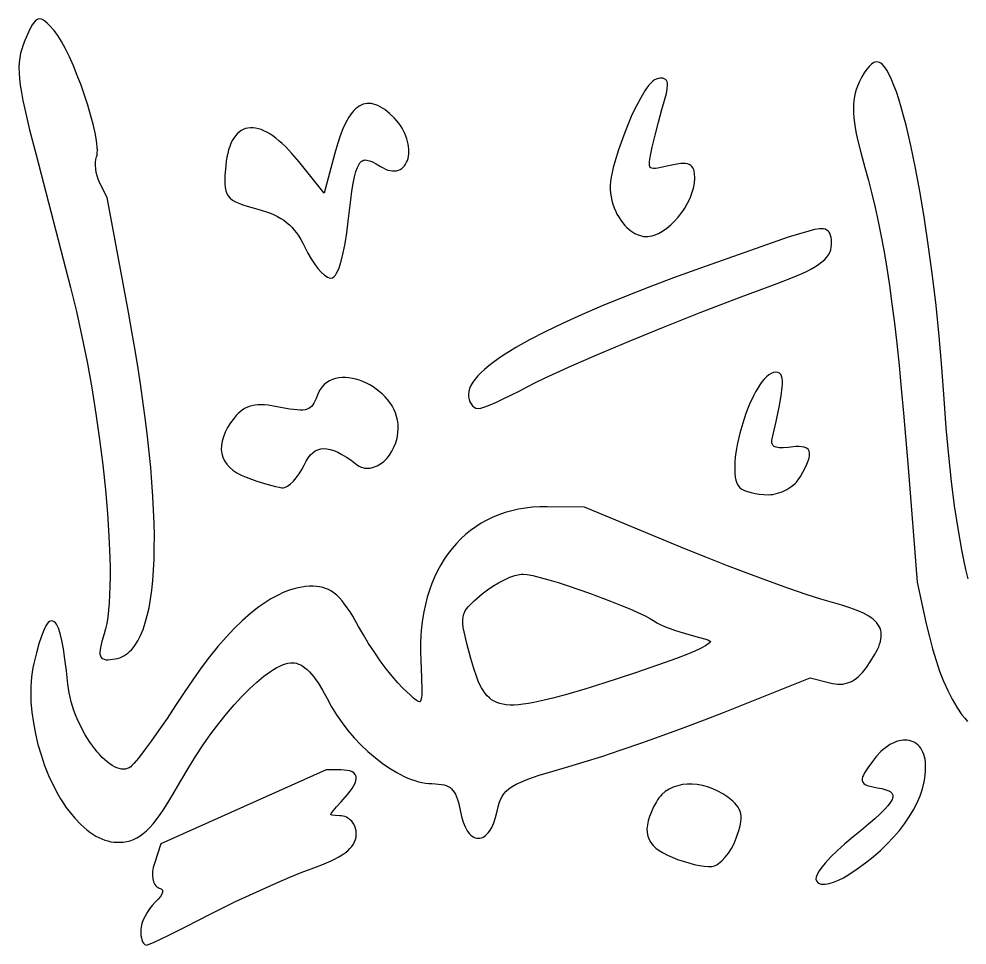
# Model space of a CAD drawing. Extents: x -592 to 638, y 287 to 852.
# Drawn here: x -245.6 to -190.8, y 594.1 to 647.6 of the extents above; entities that cross this region are included whole.
import ezdxf

# ---------------------------------------------------------------- set-up
doc = ezdxf.new("R2010")
doc.units = 0
doc.layers.add('COUCHE_1', color=18, linetype='CONTINUOUS')

msp = doc.modelspace()

# ---------------------------------------------------------------- linework, layer by layer
at = {"layer": 'COUCHE_1'}
for points in [[(-244.268, 647.628), (-244.379, 647.648), (-244.489, 647.629), (-244.588, 647.573), (-244.677, 647.489), (-244.759, 647.379), (-244.842, 647.241), (-245.019, 646.883), (-245.232, 646.398), (-245.33, 646.153), (-245.413, 645.909), (-245.479, 645.661), (-245.527, 645.403), (-245.558, 645.132), (-245.57, 644.843), (-245.563, 644.529), (-245.538, 644.188), (-245.492, 643.813), (-245.426, 643.398), (-245.34, 642.94), (-245.233, 642.432), (-244.953, 641.246), (-244.584, 639.798), (-242.588, 632.132), (-242.247, 630.74), (-241.929, 629.3), (-241.634, 627.825), (-241.366, 626.33), (-241.124, 624.83), (-240.911, 623.338), (-240.727, 621.87), (-240.575, 620.439), (-240.455, 619.061), (-240.37, 617.75), (-240.319, 616.519), (-240.308, 615.94), (-240.305, 615.386), (-240.313, 614.859), (-240.33, 614.363), (-240.357, 613.897), (-240.394, 613.465), (-240.441, 613.068), (-240.498, 612.709), (-240.565, 612.389), (-240.643, 612.108), (-240.777, 611.667), (-240.863, 611.319), (-240.887, 611.173), (-240.896, 611.045), (-240.89, 610.932), (-240.864, 610.83), (-240.814, 610.743), (-240.74, 610.676), (-240.65, 610.634), (-240.547, 610.613), (-240.434, 610.607), (-240.307, 610.614), (-240.009, 610.657), (-239.879, 610.686), (-239.752, 610.726), (-239.629, 610.777), (-239.51, 610.839), (-239.395, 610.911), (-239.285, 610.994), (-239.178, 611.086), (-239.076, 611.189), (-238.978, 611.301), (-238.883, 611.425), (-238.707, 611.696), (-238.547, 612.006), (-238.401, 612.354), (-238.271, 612.738), (-238.156, 613.158), (-238.054, 613.613), (-237.968, 614.105), (-237.896, 614.631), (-237.838, 615.192), (-237.794, 615.787), (-237.765, 616.415), (-237.75, 617.077), (-237.749, 617.772), (-237.762, 618.5), (-237.79, 619.259), (-237.832, 620.05), (-237.889, 620.871), (-237.96, 621.724), (-238.045, 622.606), (-238.144, 623.518), (-238.258, 624.459), (-238.386, 625.429), (-238.529, 626.427), (-238.686, 627.452), (-238.858, 628.505), (-239.044, 629.585), (-239.244, 630.69), (-240.474, 637.318), (-240.912, 638.2), (-240.992, 638.382), (-241.055, 638.577), (-241.104, 638.779), (-241.136, 638.983), (-241.151, 639.18), (-241.149, 639.365), (-241.129, 639.53), (-241.089, 639.676), (-241.061, 639.781), (-241.045, 639.914), (-241.041, 640.065), (-241.049, 640.235), (-241.093, 640.622), (-241.174, 641.069), (-241.287, 641.566), (-241.429, 642.1), (-241.595, 642.66), (-241.782, 643.235), (-241.985, 643.813), (-242.2, 644.383), (-242.425, 644.933), (-242.653, 645.451), (-242.883, 645.925), (-243.111, 646.345), (-243.331, 646.698), (-243.44, 646.847), (-243.544, 646.975), (-243.825, 647.284), (-243.945, 647.404), (-244.056, 647.502), (-244.162, 647.577)], [(-208.455, 644.224), (-208.548, 644.217), (-208.754, 644.169), (-208.854, 644.121), (-208.958, 644.044), (-209.063, 643.941), (-209.173, 643.815), (-209.286, 643.666), (-209.404, 643.495), (-209.649, 643.095), (-209.901, 642.625), (-210.154, 642.099), (-210.4, 641.529), (-210.631, 640.929), (-210.925, 640.091), (-211.147, 639.383), (-211.232, 639.07), (-211.3, 638.779), (-211.351, 638.509), (-211.385, 638.257), (-211.404, 638.018), (-211.405, 637.791), (-211.391, 637.573), (-211.361, 637.361), (-211.316, 637.153), (-211.256, 636.946), (-211.182, 636.738), (-211.093, 636.525), (-211.021, 636.372), (-210.94, 636.224), (-210.761, 635.951), (-210.559, 635.708), (-210.45, 635.597), (-210.337, 635.495), (-210.221, 635.404), (-210.102, 635.322), (-209.981, 635.25), (-209.858, 635.19), (-209.733, 635.141), (-209.607, 635.105), (-209.481, 635.082), (-209.356, 635.074), (-209.235, 635.078), (-209.114, 635.093), (-208.992, 635.12), (-208.868, 635.156), (-208.625, 635.256), (-208.383, 635.391), (-208.144, 635.556), (-207.913, 635.748), (-207.69, 635.963), (-207.479, 636.199), (-207.282, 636.453), (-207.101, 636.72), (-206.94, 636.998), (-206.8, 637.284), (-206.686, 637.574), (-206.599, 637.867), (-206.544, 638.158), (-206.522, 638.443), (-206.533, 638.713), (-206.553, 638.831), (-206.583, 638.937), (-206.627, 639.032), (-206.686, 639.115), (-206.762, 639.183), (-206.851, 639.233), (-206.953, 639.267), (-207.066, 639.287), (-207.191, 639.292), (-207.331, 639.287), (-207.651, 639.243), (-208.042, 639.16), (-208.481, 639.062), (-208.655, 639.03), (-208.801, 639.012), (-208.918, 639.009), (-209.004, 639.019), (-209.061, 639.039), (-209.097, 639.068), (-209.123, 639.11), (-209.141, 639.178), (-209.148, 639.278), (-209.14, 639.407), (-209.084, 639.76), (-208.98, 640.235), (-208.813, 640.927), (-208.621, 641.683), (-208.426, 642.41), (-208.253, 643.019), (-208.165, 643.345), (-208.111, 643.615), (-208.096, 643.832), (-208.105, 643.928), (-208.126, 644.013), (-208.164, 644.089), (-208.219, 644.151), (-208.29, 644.194), (-208.369, 644.218)], [(-223.229, 639.259), (-223.174, 639.362), (-223.129, 639.473), (-223.093, 639.591), (-223.067, 639.716), (-223.051, 639.847), (-223.044, 639.983), (-223.047, 640.124), (-223.059, 640.268), (-223.082, 640.416), (-223.114, 640.567), (-223.157, 640.719), (-223.211, 640.873), (-223.274, 641.027), (-223.349, 641.181), (-223.435, 641.335), (-223.531, 641.486), (-223.639, 641.636), (-223.759, 641.782), (-223.89, 641.925), (-224.169, 642.191), (-224.437, 642.407), (-224.57, 642.498), (-224.7, 642.575), (-224.829, 642.64), (-224.956, 642.691), (-225.082, 642.73), (-225.207, 642.755), (-225.33, 642.766), (-225.451, 642.763), (-225.571, 642.746), (-225.687, 642.714), (-225.801, 642.668), (-225.911, 642.609), (-226.018, 642.536), (-226.122, 642.449), (-226.222, 642.35), (-226.32, 642.238), (-226.414, 642.114), (-226.507, 641.975), (-226.683, 641.664), (-226.852, 641.299), (-227.013, 640.883), (-227.168, 640.414), (-227.316, 639.893), (-227.931, 637.577), (-229.405, 639.413), (-229.796, 639.875), (-230.177, 640.274), (-230.364, 640.451), (-230.547, 640.612), (-230.728, 640.758), (-230.905, 640.888), (-231.079, 641.002), (-231.249, 641.1), (-231.416, 641.183), (-231.58, 641.25), (-231.739, 641.301), (-231.896, 641.336), (-232.048, 641.355), (-232.196, 641.356), (-232.34, 641.341), (-232.478, 641.308), (-232.61, 641.259), (-232.736, 641.192), (-232.854, 641.108), (-232.964, 641.008), (-233.066, 640.892), (-233.161, 640.761), (-233.247, 640.615), (-233.325, 640.454), (-233.395, 640.277), (-233.457, 640.086), (-233.511, 639.879), (-233.557, 639.658), (-233.595, 639.422), (-233.624, 639.17), (-233.674, 638.573), (-233.683, 638.322), (-233.68, 638.098), (-233.66, 637.898), (-233.622, 637.719), (-233.56, 637.559), (-233.474, 637.416), (-233.362, 637.29), (-233.224, 637.18), (-233.059, 637.083), (-232.867, 636.995), (-232.644, 636.912), (-232.389, 636.83), (-231.772, 636.657), (-231.513, 636.583), (-231.27, 636.504), (-231.043, 636.419), (-230.83, 636.328), (-230.631, 636.229), (-230.444, 636.123), (-230.269, 636.008), (-230.104, 635.884), (-229.949, 635.749), (-229.802, 635.605), (-229.663, 635.448), (-229.531, 635.28), (-229.406, 635.098), (-229.285, 634.903), (-229.169, 634.693), (-229.056, 634.466), (-228.879, 634.117), (-228.689, 633.789), (-228.492, 633.49), (-228.295, 633.227), (-228.102, 633.007), (-227.919, 632.837), (-227.828, 632.771), (-227.741, 632.72), (-227.654, 632.685), (-227.56, 632.669), (-227.458, 632.691), (-227.367, 632.754), (-227.288, 632.844), (-227.216, 632.957), (-227.147, 633.095), (-227.079, 633.257), (-226.95, 633.646), (-226.83, 634.121), (-226.719, 634.672), (-226.622, 635.287), (-226.541, 635.956), (-226.401, 637.194), (-226.331, 637.703), (-226.259, 638.142), (-226.183, 638.515), (-226.101, 638.823), (-226.014, 639.068), (-225.919, 639.255), (-225.872, 639.324), (-225.822, 639.38), (-225.772, 639.424), (-225.721, 639.456), (-225.668, 639.478), (-225.611, 639.492), (-225.549, 639.497), (-225.483, 639.493), (-225.323, 639.456), (-225.137, 639.38), (-224.925, 639.268), (-224.683, 639.12), (-224.538, 639.034), (-224.395, 638.965), (-224.257, 638.913), (-224.124, 638.879), (-223.995, 638.861), (-223.873, 638.86), (-223.756, 638.875), (-223.646, 638.905), (-223.544, 638.951), (-223.451, 639.01), (-223.367, 639.082), (-223.293, 639.166)], [(-200.316, 632.938), (-200.032, 633.074), (-199.778, 633.207), (-199.552, 633.338), (-199.353, 633.469), (-199.179, 633.6), (-199.03, 633.733), (-198.906, 633.868), (-198.804, 634.006), (-198.726, 634.149), (-198.67, 634.296), (-198.637, 634.448), (-198.625, 634.602), (-198.634, 634.89), (-198.65, 635.015), (-198.675, 635.127), (-198.711, 635.227), (-198.76, 635.315), (-198.825, 635.39), (-198.903, 635.448), (-198.994, 635.489), (-199.095, 635.513), (-199.206, 635.522), (-199.328, 635.518), (-199.603, 635.475), (-199.934, 635.39), (-201.135, 635.044), (-206.194, 633.247), (-207.749, 632.685), (-209.215, 632.133), (-210.592, 631.593), (-211.876, 631.066), (-213.067, 630.553), (-214.163, 630.053), (-215.163, 629.569), (-216.065, 629.1), (-216.867, 628.648), (-217.232, 628.428), (-217.57, 628.213), (-217.884, 628.002), (-218.171, 627.795), (-218.433, 627.593), (-218.669, 627.395), (-218.879, 627.202), (-219.063, 627.013), (-219.221, 626.828), (-219.352, 626.647), (-219.456, 626.469), (-219.532, 626.294), (-219.58, 626.121), (-219.598, 625.954), (-219.589, 625.796), (-219.561, 625.648), (-219.515, 625.513), (-219.452, 625.392), (-219.373, 625.289), (-219.278, 625.207), (-219.168, 625.152), (-219.043, 625.131), (-218.879, 625.159), (-218.646, 625.234), (-218.347, 625.35), (-217.99, 625.502), (-217.586, 625.687), (-217.145, 625.898), (-216.679, 626.132), (-216.2, 626.382), (-215.724, 626.627), (-215.164, 626.9), (-214.524, 627.2), (-213.812, 627.524), (-212.19, 628.233), (-210.35, 629.008), (-208.338, 629.827), (-206.205, 630.671), (-203.997, 631.519), (-201.763, 632.353), (-200.975, 632.656)], [(-200.751, 620.783), (-200.653, 620.882), (-200.564, 620.984), (-200.485, 621.092), (-200.418, 621.202), (-200.155, 621.7), (-200.055, 621.911), (-199.978, 622.099), (-199.924, 622.265), (-199.894, 622.414), (-199.89, 622.548), (-199.917, 622.67), (-199.982, 622.773), (-200.08, 622.848), (-200.2, 622.895), (-200.34, 622.921), (-200.503, 622.931), (-200.69, 622.927), (-201.138, 622.884), (-201.415, 622.86), (-201.641, 622.863), (-201.733, 622.874), (-201.814, 622.892), (-201.881, 622.914), (-201.936, 622.942), (-201.98, 622.973), (-202.013, 623.008), (-202.038, 623.047), (-202.057, 623.093), (-202.068, 623.148), (-202.071, 623.212), (-202.065, 623.287), (-202.049, 623.373), (-201.821, 624.385), (-201.649, 625.211), (-201.533, 625.865), (-201.47, 626.365), (-201.459, 626.565), (-201.461, 626.735), (-201.477, 626.878), (-201.509, 626.998), (-201.561, 627.098), (-201.637, 627.173), (-201.731, 627.217), (-201.835, 627.231), (-201.977, 627.214), (-202.117, 627.161), (-202.252, 627.078), (-202.384, 626.969), (-202.514, 626.835), (-202.642, 626.68), (-202.767, 626.503), (-202.891, 626.308), (-203.013, 626.096), (-203.132, 625.867), (-203.358, 625.373), (-203.568, 624.837), (-203.757, 624.275), (-203.919, 623.702), (-204.052, 623.132), (-204.149, 622.579), (-204.183, 622.313), (-204.207, 622.058), (-204.219, 621.813), (-204.22, 621.582), (-204.208, 621.365), (-204.183, 621.164), (-204.144, 620.981), (-204.088, 620.817), (-204.015, 620.673), (-203.92, 620.551), (-203.807, 620.465), (-203.657, 620.39), (-203.476, 620.325), (-203.269, 620.268), (-203.04, 620.221), (-202.796, 620.184), (-202.542, 620.16), (-202.284, 620.149), (-202.15, 620.153), (-202.013, 620.168), (-201.876, 620.193), (-201.737, 620.228), (-201.469, 620.322), (-201.21, 620.45), (-200.968, 620.605)], [(-232.109, 625.292), (-232.261, 625.251), (-232.405, 625.195), (-232.541, 625.127), (-232.67, 625.044), (-232.793, 624.948), (-232.911, 624.839), (-233.025, 624.717), (-233.137, 624.58), (-233.342, 624.299), (-233.515, 624.025), (-233.655, 623.757), (-233.762, 623.497), (-233.837, 623.243), (-233.878, 622.998), (-233.885, 622.76), (-233.858, 622.531), (-233.796, 622.313), (-233.699, 622.107), (-233.569, 621.913), (-233.406, 621.734), (-233.212, 621.569), (-232.985, 621.418), (-232.728, 621.281), (-232.441, 621.159), (-231.828, 620.94), (-231.24, 620.753), (-230.74, 620.618), (-230.541, 620.575), (-230.384, 620.552), (-230.304, 620.554), (-230.221, 620.573), (-230.138, 620.606), (-230.053, 620.651), (-229.887, 620.772), (-229.718, 620.932), (-229.55, 621.126), (-229.388, 621.35), (-229.235, 621.598), (-229.098, 621.863), (-228.98, 622.09), (-228.857, 622.283), (-228.727, 622.444), (-228.591, 622.575), (-228.448, 622.677), (-228.298, 622.75), (-228.138, 622.796), (-227.968, 622.814), (-227.785, 622.805), (-227.588, 622.768), (-227.376, 622.702), (-227.15, 622.605), (-226.91, 622.479), (-226.655, 622.322), (-226.385, 622.136), (-226.097, 621.916), (-226.005, 621.85), (-225.908, 621.794), (-225.808, 621.749), (-225.705, 621.715), (-225.602, 621.692), (-225.497, 621.68), (-225.392, 621.679), (-225.285, 621.688), (-225.08, 621.734), (-224.877, 621.816), (-224.683, 621.93), (-224.498, 622.073), (-224.326, 622.244), (-224.168, 622.439), (-224.027, 622.657), (-223.905, 622.895), (-223.805, 623.15), (-223.729, 623.422), (-223.68, 623.707), (-223.66, 624.002), (-223.669, 624.232), (-223.7, 624.456), (-223.752, 624.674), (-223.823, 624.884), (-223.912, 625.088), (-224.018, 625.283), (-224.14, 625.469), (-224.275, 625.647), (-224.422, 625.815), (-224.581, 625.973), (-224.75, 626.12), (-224.927, 626.257), (-225.112, 626.382), (-225.303, 626.495), (-225.499, 626.597), (-225.698, 626.685), (-225.9, 626.76), (-226.103, 626.821), (-226.306, 626.867), (-226.508, 626.899), (-226.708, 626.914), (-226.904, 626.914), (-227.095, 626.896), (-227.28, 626.861), (-227.457, 626.807), (-227.626, 626.734), (-227.783, 626.641), (-227.929, 626.527), (-228.06, 626.392), (-228.175, 626.237), (-228.272, 626.06), (-228.349, 625.867), (-228.408, 625.701), (-228.467, 625.559), (-228.528, 625.437), (-228.593, 625.335), (-228.662, 625.251), (-228.738, 625.183), (-228.823, 625.13), (-228.921, 625.089), (-229.035, 625.06), (-229.167, 625.043), (-229.32, 625.039), (-229.495, 625.047), (-229.92, 625.1), (-230.452, 625.197), (-230.955, 625.286), (-231.182, 625.315), (-231.393, 625.334), (-231.59, 625.341), (-231.774, 625.337), (-231.947, 625.321)], [(-196.833, 609.88), (-196.605, 610.168), (-196.347, 610.543), (-196.133, 610.89), (-195.966, 611.21), (-195.898, 611.364), (-195.844, 611.511), (-195.801, 611.654), (-195.771, 611.793), (-195.753, 611.928), (-195.749, 612.058), (-195.759, 612.185), (-195.783, 612.308), (-195.821, 612.426), (-195.873, 612.54), (-195.94, 612.649), (-196.02, 612.754), (-196.113, 612.853), (-196.22, 612.949), (-196.34, 613.04), (-196.474, 613.129), (-196.78, 613.296), (-197.142, 613.456), (-197.559, 613.609), (-198.035, 613.759), (-198.568, 613.908), (-199.24, 614.104), (-200.095, 614.38), (-201.098, 614.725), (-202.214, 615.126), (-203.408, 615.569), (-204.644, 616.043), (-205.887, 616.533), (-207.103, 617.028), (-212.894, 619.426), (-215.056, 619.452), (-215.484, 619.447), (-215.904, 619.421), (-216.313, 619.374), (-216.711, 619.307), (-217.098, 619.221), (-217.474, 619.114), (-217.839, 618.989), (-218.191, 618.844), (-218.532, 618.681), (-218.859, 618.5), (-219.174, 618.3), (-219.476, 618.083), (-219.765, 617.848), (-220.04, 617.597), (-220.301, 617.329), (-220.548, 617.045), (-220.78, 616.744), (-220.998, 616.428), (-221.2, 616.097), (-221.388, 615.751), (-221.56, 615.391), (-221.716, 615.016), (-221.856, 614.627), (-221.98, 614.225), (-222.087, 613.81), (-222.178, 613.382), (-222.252, 612.941), (-222.308, 612.488), (-222.347, 612.023), (-222.369, 611.547), (-222.372, 611.059), (-222.357, 610.561), (-222.314, 609.585), (-222.298, 608.87), (-222.304, 608.608), (-222.322, 608.406), (-222.351, 608.264), (-222.368, 608.22), (-222.384, 608.192), (-222.397, 608.178), (-222.406, 608.173), (-222.416, 608.171), (-222.432, 608.172), (-222.515, 608.203), (-222.63, 608.276), (-222.776, 608.394), (-222.953, 608.552), (-223.394, 608.974), (-223.687, 609.279), (-224.008, 609.653), (-224.347, 610.081), (-224.694, 610.549), (-225.038, 611.043), (-225.369, 611.546), (-225.674, 612.044), (-225.946, 612.525), (-226.282, 613.12), (-226.443, 613.381), (-226.599, 613.617), (-226.753, 613.829), (-226.905, 614.019), (-227.057, 614.188), (-227.209, 614.336), (-227.364, 614.464), (-227.522, 614.572), (-227.684, 614.662), (-227.851, 614.734), (-228.023, 614.789), (-228.201, 614.827), (-228.386, 614.851), (-228.578, 614.86), (-228.792, 614.856), (-229.007, 614.839), (-229.224, 614.81), (-229.443, 614.767), (-229.664, 614.712), (-229.886, 614.644), (-230.11, 614.564), (-230.335, 614.471), (-230.562, 614.366), (-230.79, 614.249), (-231.019, 614.12), (-231.249, 613.979), (-231.48, 613.826), (-231.714, 613.66), (-232.181, 613.295), (-232.653, 612.882), (-233.128, 612.423), (-233.606, 611.918), (-234.086, 611.368), (-234.568, 610.773), (-235.051, 610.134), (-235.534, 609.451), (-236.017, 608.725), (-236.52, 607.956), (-237.016, 607.219), (-237.492, 606.529), (-237.936, 605.904), (-238.333, 605.363), (-238.673, 604.923), (-238.94, 604.603), (-239.04, 604.495), (-239.114, 604.427), (-239.211, 604.361), (-239.313, 604.315), (-239.419, 604.288), (-239.532, 604.279), (-239.651, 604.288), (-239.776, 604.314), (-239.907, 604.358), (-240.042, 604.419), (-240.181, 604.497), (-240.324, 604.591), (-240.468, 604.701), (-240.613, 604.826), (-240.759, 604.964), (-240.905, 605.116), (-241.05, 605.28), (-241.192, 605.455), (-241.472, 605.84), (-241.736, 606.26), (-241.981, 606.711), (-242.202, 607.186), (-242.302, 607.43), (-242.394, 607.678), (-242.477, 607.929), (-242.551, 608.183), (-242.615, 608.437), (-242.67, 608.692), (-242.713, 608.946), (-242.745, 609.201), (-242.829, 609.97), (-242.914, 610.646), (-243.002, 611.23), (-243.093, 611.722), (-243.187, 612.123), (-243.286, 612.433), (-243.339, 612.557), (-243.395, 612.661), (-243.457, 612.744), (-243.529, 612.809), (-243.615, 612.847), (-243.71, 612.849), (-243.798, 612.815), (-243.875, 612.755), (-243.944, 612.675), (-244.011, 612.576), (-244.076, 612.456), (-244.142, 612.314), (-244.276, 611.968), (-244.416, 611.533), (-244.562, 611.009), (-244.716, 610.395), (-244.77, 610.143), (-244.814, 609.882), (-244.848, 609.613), (-244.873, 609.337), (-244.887, 609.054), (-244.893, 608.765), (-244.876, 608.175), (-244.824, 607.57), (-244.739, 606.954), (-244.622, 606.335), (-244.473, 605.716), (-244.296, 605.104), (-244.091, 604.504), (-243.859, 603.921), (-243.602, 603.361), (-243.322, 602.83), (-243.173, 602.575), (-243.019, 602.331), (-242.859, 602.095), (-242.694, 601.871), (-242.525, 601.657), (-242.35, 601.455), (-241.998, 601.09), (-241.824, 600.928), (-241.651, 600.78), (-241.479, 600.646), (-241.307, 600.527), (-241.136, 600.42), (-240.964, 600.328), (-240.791, 600.249), (-240.618, 600.184), (-240.443, 600.132), (-240.267, 600.093), (-240.09, 600.068), (-239.911, 600.056), (-239.73, 600.056), (-239.546, 600.07), (-239.342, 600.1), (-239.143, 600.149), (-238.949, 600.218), (-238.759, 600.308), (-238.571, 600.421), (-238.385, 600.559), (-238.198, 600.722), (-238.009, 600.913), (-237.816, 601.132), (-237.618, 601.382), (-237.412, 601.664), (-237.197, 601.98), (-236.971, 602.331), (-236.733, 602.721), (-236.212, 603.617), (-235.796, 604.332), (-235.367, 605.022), (-234.928, 605.685), (-234.482, 606.319), (-234.032, 606.92), (-233.582, 607.485), (-233.134, 608.01), (-232.692, 608.493), (-232.258, 608.93), (-231.836, 609.318), (-231.429, 609.654), (-231.233, 609.8), (-231.041, 609.933), (-230.855, 610.051), (-230.675, 610.154), (-230.502, 610.241), (-230.336, 610.313), (-230.178, 610.368), (-230.028, 610.407), (-229.887, 610.43), (-229.756, 610.437), (-229.643, 610.427), (-229.528, 610.403), (-229.411, 610.362), (-229.291, 610.305), (-229.169, 610.233), (-229.045, 610.143), (-228.919, 610.038), (-228.793, 609.916), (-228.665, 609.778), (-228.537, 609.624), (-228.409, 609.454), (-228.282, 609.27), (-228.026, 608.853), (-227.773, 608.375), (-227.516, 607.894), (-227.226, 607.42), (-226.906, 606.96), (-226.561, 606.515), (-226.195, 606.09), (-225.811, 605.685), (-225.411, 605.305), (-225, 604.952), (-224.582, 604.628), (-224.159, 604.338), (-223.735, 604.083), (-223.313, 603.867), (-223.103, 603.773), (-222.896, 603.691), (-222.691, 603.62), (-222.488, 603.561), (-222.288, 603.513), (-222.091, 603.478), (-221.899, 603.455), (-221.713, 603.446), (-221.507, 603.44), (-221.324, 603.426), (-221.159, 603.404), (-221.013, 603.373), (-220.883, 603.333), (-220.768, 603.282), (-220.667, 603.221), (-220.577, 603.147), (-220.495, 603.06), (-220.421, 602.956), (-220.354, 602.835), (-220.293, 602.694), (-220.236, 602.533), (-220.184, 602.351), (-220.089, 601.913), (-220.008, 601.55), (-219.91, 601.23), (-219.797, 600.956), (-219.67, 600.727), (-219.532, 600.546), (-219.455, 600.47), (-219.377, 600.407), (-219.296, 600.357), (-219.211, 600.319), (-219.125, 600.295), (-219.036, 600.286), (-218.947, 600.291), (-218.859, 600.31), (-218.774, 600.343), (-218.691, 600.389), (-218.611, 600.448), (-218.534, 600.518), (-218.46, 600.6), (-218.388, 600.695), (-218.256, 600.916), (-218.136, 601.184), (-218.03, 601.499), (-217.94, 601.858), (-217.883, 602.108), (-217.819, 602.328), (-217.746, 602.525), (-217.659, 602.701), (-217.555, 602.861), (-217.427, 603.008), (-217.272, 603.147), (-217.082, 603.28), (-216.854, 603.41), (-216.583, 603.539), (-216.263, 603.67), (-215.892, 603.805), (-215.465, 603.947), (-214.977, 604.098), (-213.803, 604.439), (-212.921, 604.7), (-211.898, 605.024), (-210.772, 605.398), (-209.579, 605.808), (-208.356, 606.242), (-207.139, 606.687), (-205.965, 607.131), (-204.87, 607.56), (-199.85, 609.57), (-198.716, 609.27), (-198.56, 609.233), (-198.406, 609.208), (-198.257, 609.195), (-198.112, 609.193), (-197.97, 609.205), (-197.831, 609.228), (-197.696, 609.265), (-197.564, 609.314), (-197.435, 609.377), (-197.31, 609.452), (-197.187, 609.539), (-197.067, 609.64), (-196.95, 609.753)], [(-215.454, 615.368), (-214.966, 615.231), (-214.425, 615.065), (-213.843, 614.877), (-212.613, 614.453), (-211.389, 613.996), (-210.814, 613.768), (-210.282, 613.547), (-209.806, 613.338), (-209.401, 613.146), (-209.082, 612.978), (-208.858, 612.834), (-208.716, 612.745), (-208.519, 612.644), (-208.28, 612.539), (-208.006, 612.43), (-207.706, 612.322), (-207.387, 612.217), (-207.058, 612.118), (-206.729, 612.029), (-206.246, 611.903), (-205.895, 611.797), (-205.772, 611.751), (-205.683, 611.709), (-205.63, 611.673), (-205.614, 611.654), (-205.614, 611.654), (-205.617, 611.645), (-205.643, 611.61), (-205.701, 611.559), (-205.911, 611.42), (-206.224, 611.244), (-206.522, 611.103), (-206.981, 610.914), (-207.576, 610.686), (-208.285, 610.428), (-209.949, 609.852), (-211.789, 609.254), (-212.883, 608.914), (-213.857, 608.625), (-214.718, 608.388), (-215.476, 608.205), (-215.817, 608.134), (-216.136, 608.077), (-216.432, 608.034), (-216.707, 608.006), (-216.962, 607.992), (-217.197, 607.992), (-217.414, 608.007), (-217.613, 608.037), (-217.796, 608.08), (-217.964, 608.139), (-218.118, 608.211), (-218.261, 608.299), (-218.393, 608.402), (-218.516, 608.521), (-218.631, 608.656), (-218.74, 608.808), (-218.842, 608.979), (-218.939, 609.167), (-219.032, 609.373), (-219.121, 609.597), (-219.294, 610.102), (-219.463, 610.682), (-219.698, 611.548), (-219.857, 612.213), (-219.905, 612.481), (-219.93, 612.714), (-219.934, 612.916), (-219.915, 613.093), (-219.874, 613.252), (-219.809, 613.4), (-219.718, 613.545), (-219.598, 613.693), (-219.448, 613.848), (-219.267, 614.016), (-218.807, 614.409), (-218.506, 614.645), (-218.186, 614.863), (-217.856, 615.061), (-217.528, 615.233), (-217.211, 615.374), (-216.917, 615.479), (-216.654, 615.543), (-216.542, 615.559), (-216.444, 615.563), (-216.209, 615.539), (-215.873, 615.472)], [(-198.991, 597.639), (-198.763, 597.676), (-198.507, 597.751), (-198.23, 597.863), (-197.937, 598.009), (-197.633, 598.188), (-197.135, 598.52), (-196.662, 598.864), (-196.215, 599.219), (-195.795, 599.585), (-195.403, 599.961), (-195.039, 600.344), (-194.705, 600.734), (-194.402, 601.13), (-194.13, 601.53), (-193.89, 601.934), (-193.684, 602.34), (-193.511, 602.746), (-193.375, 603.152), (-193.274, 603.556), (-193.238, 603.758), (-193.211, 603.959), (-193.194, 604.159), (-193.186, 604.357), (-193.189, 604.532), (-193.202, 604.698), (-193.224, 604.854), (-193.256, 605.001), (-193.296, 605.138), (-193.346, 605.266), (-193.404, 605.384), (-193.47, 605.491), (-193.545, 605.589), (-193.626, 605.676), (-193.715, 605.751), (-193.811, 605.816), (-193.912, 605.87), (-194.019, 605.911), (-194.13, 605.942), (-194.245, 605.96), (-194.364, 605.967), (-194.485, 605.963), (-194.609, 605.947), (-194.735, 605.92), (-194.862, 605.882), (-194.991, 605.832), (-195.12, 605.772), (-195.25, 605.701), (-195.379, 605.618), (-195.509, 605.525), (-195.638, 605.421), (-195.767, 605.305), (-196.018, 605.042), (-196.262, 604.735), (-196.527, 604.361), (-196.714, 604.069), (-196.78, 603.945), (-196.826, 603.833), (-196.851, 603.727), (-196.851, 603.625), (-196.818, 603.53), (-196.756, 603.452), (-196.672, 603.393), (-196.57, 603.346), (-196.318, 603.276), (-195.983, 603.213), (-195.711, 603.158), (-195.488, 603.095), (-195.312, 603.023), (-195.246, 602.986), (-195.191, 602.946), (-195.149, 602.906), (-195.118, 602.866), (-195.098, 602.824), (-195.085, 602.78), (-195.082, 602.731), (-195.087, 602.674), (-195.103, 602.61), (-195.13, 602.54), (-195.225, 602.37), (-195.37, 602.174), (-195.568, 601.949), (-195.819, 601.696), (-196.125, 601.413), (-196.484, 601.099), (-196.899, 600.753), (-197.37, 600.372), (-197.848, 599.975), (-198.284, 599.583), (-198.668, 599.208), (-198.991, 598.858), (-199.244, 598.543), (-199.344, 598.4), (-199.423, 598.268), (-199.482, 598.146), (-199.518, 598.034), (-199.527, 597.924), (-199.498, 597.826), (-199.439, 597.752), (-199.367, 597.7), (-199.285, 597.665), (-199.195, 597.644), (-199.097, 597.636)], [(-238.202, 594.118), (-238.049, 594.163), (-237.8, 594.268), (-236.998, 594.644), (-235.878, 595.2), (-234.557, 595.88), (-233.833, 596.249), (-233.058, 596.629), (-232.256, 597.008), (-231.451, 597.376), (-230.668, 597.723), (-229.93, 598.036), (-229.262, 598.305), (-228.687, 598.52), (-228.065, 598.755), (-227.534, 598.986), (-227.301, 599.101), (-227.089, 599.217), (-226.899, 599.333), (-226.729, 599.451), (-226.579, 599.571), (-226.449, 599.692), (-226.338, 599.817), (-226.247, 599.946), (-226.176, 600.078), (-226.125, 600.214), (-226.093, 600.353), (-226.082, 600.497), (-226.097, 600.718), (-226.148, 600.924), (-226.232, 601.11), (-226.345, 601.27), (-226.415, 601.342), (-226.489, 601.406), (-226.569, 601.461), (-226.655, 601.507), (-226.746, 601.544), (-226.842, 601.572), (-226.941, 601.589), (-227.041, 601.596), (-227.306, 601.604), (-227.484, 601.625), (-227.532, 601.639), (-227.553, 601.65), (-227.554, 601.651), (-227.554, 601.651), (-227.549, 601.674), (-227.528, 601.72), (-227.419, 601.878), (-227.23, 602.101), (-226.959, 602.398), (-226.59, 602.816), (-226.442, 603.004), (-226.32, 603.176), (-226.222, 603.334), (-226.15, 603.481), (-226.103, 603.617), (-226.083, 603.746), (-226.095, 603.868), (-226.142, 603.977), (-226.222, 604.067), (-226.328, 604.134), (-226.456, 604.182), (-226.605, 604.215), (-226.776, 604.235), (-226.968, 604.244), (-227.828, 604.255), (-237.369, 599.97), (-237.746, 598.833), (-237.813, 598.592), (-237.851, 598.361), (-237.861, 598.143), (-237.842, 597.943), (-237.794, 597.767), (-237.757, 597.685), (-237.713, 597.611), (-237.661, 597.546), (-237.6, 597.489), (-237.53, 597.444), (-237.462, 597.413), (-237.347, 597.358), (-237.316, 597.334), (-237.294, 597.308), (-237.279, 597.281), (-237.271, 597.252), (-237.269, 597.217), (-237.274, 597.178), (-237.314, 597.066), (-237.397, 596.93), (-237.525, 596.771), (-237.7, 596.587), (-237.865, 596.412), (-238.02, 596.215), (-238.161, 596.007), (-238.284, 595.792), (-238.387, 595.577), (-238.466, 595.368), (-238.518, 595.168), (-238.538, 594.987), (-238.534, 594.825), (-238.521, 594.676), (-238.499, 594.539), (-238.467, 594.417), (-238.427, 594.311), (-238.375, 594.221), (-238.303, 594.151)], [(-207.515, 599.069), (-207.194, 598.96), (-206.871, 598.864), (-206.557, 598.783), (-206.258, 598.72), (-205.985, 598.677), (-205.745, 598.655), (-205.544, 598.659), (-205.445, 598.677), (-205.346, 598.712), (-205.247, 598.762), (-205.147, 598.826), (-204.954, 598.985), (-204.763, 599.188), (-204.58, 599.426), (-204.409, 599.695), (-204.257, 599.987), (-204.128, 600.296), (-203.981, 600.73), (-203.926, 600.923), (-203.885, 601.101), (-203.858, 601.266), (-203.846, 601.422), (-203.849, 601.569), (-203.868, 601.709), (-203.905, 601.841), (-203.958, 601.968), (-204.028, 602.089), (-204.114, 602.205), (-204.216, 602.319), (-204.335, 602.433), (-204.62, 602.664), (-204.9, 602.856), (-205.188, 603.02), (-205.483, 603.156), (-205.781, 603.264), (-206.081, 603.344), (-206.379, 603.396), (-206.674, 603.421), (-206.963, 603.419), (-207.243, 603.388), (-207.512, 603.33), (-207.768, 603.245), (-208.007, 603.132), (-208.227, 602.991), (-208.424, 602.823), (-208.515, 602.727), (-208.599, 602.625), (-208.675, 602.517), (-208.744, 602.403), (-208.902, 602.101), (-209.034, 601.818), (-209.139, 601.551), (-209.216, 601.299), (-209.266, 601.06), (-209.286, 600.834), (-209.277, 600.62), (-209.237, 600.417), (-209.166, 600.226), (-209.063, 600.048), (-208.93, 599.881), (-208.768, 599.726), (-208.576, 599.58), (-208.356, 599.444), (-208.106, 599.314), (-207.826, 599.189)]]:
    msp.add_lwpolyline(points, close=True, dxfattribs=at)
msp.add_lwpolyline([(-190.736, 615.28), (-190.861, 615.816), (-190.982, 616.375), (-191.098, 616.957), (-191.316, 618.188), (-191.514, 619.51), (-191.694, 620.921), (-191.854, 622.422), (-191.994, 624.011), (-192.114, 625.69), (-192.246, 627.504), (-192.404, 629.305), (-192.587, 631.078), (-192.792, 632.808), (-193.016, 634.482), (-193.255, 636.084), (-193.508, 637.602), (-193.772, 639.021), (-194.044, 640.327), (-194.32, 641.505), (-194.46, 642.043), (-194.599, 642.543), (-194.739, 643.005), (-194.878, 643.427), (-195.017, 643.807), (-195.155, 644.143), (-195.293, 644.435), (-195.43, 644.681), (-195.567, 644.879), (-195.706, 645.028), (-195.781, 645.086), (-195.857, 645.13), (-195.937, 645.158), (-196.021, 645.169), (-196.096, 645.159), (-196.172, 645.132), (-196.31, 645.043), (-196.451, 644.909), (-196.593, 644.737), (-196.735, 644.532), (-196.873, 644.298), (-197.003, 644.041), (-197.122, 643.765), (-197.192, 643.569), (-197.25, 643.367), (-197.295, 643.157), (-197.327, 642.937), (-197.347, 642.707), (-197.353, 642.464), (-197.347, 642.209), (-197.328, 641.938), (-197.296, 641.651), (-197.251, 641.347), (-197.192, 641.023), (-197.12, 640.677), (-196.936, 639.919), (-196.697, 639.06), (-196.488, 638.312), (-196.289, 637.547), (-196.1, 636.756), (-195.921, 635.936), (-195.75, 635.08), (-195.587, 634.182), (-195.43, 633.238), (-195.28, 632.242), (-195.135, 631.188), (-194.994, 630.07), (-194.858, 628.884), (-194.724, 627.623), (-194.592, 626.282), (-194.461, 624.856), (-194.201, 621.725), (-193.681, 615.09), (-193.15, 612.691), (-192.973, 611.938), (-192.786, 611.23), (-192.588, 610.568), (-192.377, 609.949), (-192.152, 609.371), (-191.911, 608.832), (-191.654, 608.331), (-191.38, 607.865), (-191.087, 607.433), (-190.932, 607.228), (-190.772, 607.032)], dxfattribs=at)

doc.saveas('drawing.dxf')
